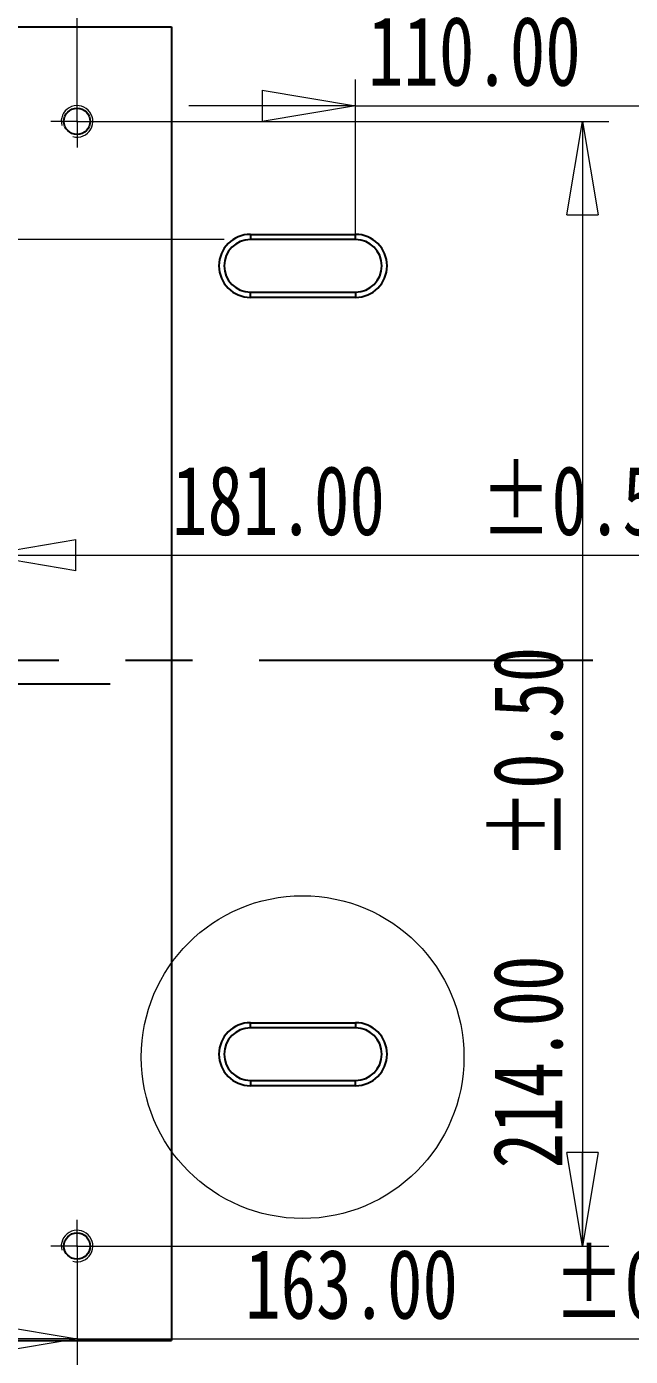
# Model space of a CAD drawing. Header units: millimetres. Extents: x -195 to 429, y -136 to 488.
# Drawn here: x 202.5 to 225.5, y 109.8 to 160.4 of the extents above; entities that cross this region are included whole.
import ezdxf

# ---------------------------------------------------------------- set-up
doc = ezdxf.new("R2010")
doc.units = ezdxf.units.MM
doc.header["$PDSIZE"] = -1
doc.linetypes.add('CENTERX2', pattern=[20.32, 12.7, -2.54, 2.54, -2.54])
doc.styles.add('SLDTEXTSTYLE0', font='TXT', dxfattribs={"width": 0.75})
doc.dimstyles.new('SLDDIMSTYLE3', dxfattribs={"dimtxt": 2.645833, "dimasz": 3.556, "dimexe": 0, "dimexo": 0.0625, "dimgap": 0.661458, "dimtad": 1, "dimlfac": 5, "dimrnd": 1e-09, "dimzin": 4, "dimdsep": 46, "dimtxsty": 'SLDTEXTSTYLE0', "dimblk1": 'CLOSED', "dimblk2": 'CLOSED', "dimsah": 1, "dimcen": 0.09, "dimadec": 0, "dimazin": 1, "dimtol": 1, "dimtp": 0.5, "dimtm": 0.5, "dimtfac": 1, "dimtmove": 0, "dimatfit": 0, "dimldrblk": 'CLOSED', "dimfxl": 0, "dimfrac": 2, "dimtolj": 1, "dimtzin": 0, "dimarcsym": 0})
doc.dimstyles.new('SLDDIMSTYLE4', dxfattribs={"dimtxt": 2.645833, "dimasz": 3.556, "dimexe": 0, "dimexo": 0.0625, "dimgap": 0.661458, "dimtad": 1, "dimlfac": 5, "dimrnd": 1e-09, "dimzin": 4, "dimdsep": 46, "dimtxsty": 'SLDTEXTSTYLE0', "dimblk1": 'CLOSED', "dimblk2": 'CLOSED', "dimsah": 1, "dimcen": 0.09, "dimadec": 0, "dimazin": 1, "dimtol": 1, "dimtp": 0.5, "dimtm": 0.5, "dimtfac": 1, "dimtofl": 0, "dimtmove": 0, "dimatfit": 3, "dimldrblk": 'CLOSED', "dimfxl": 0, "dimfrac": 2, "dimtolj": 1, "dimtzin": 0, "dimarcsym": 0})
doc.dimstyles.new('SLDDIMSTYLE5', dxfattribs={"dimtxt": 2.645833, "dimasz": 3.556, "dimexe": 0, "dimexo": 0.0625, "dimgap": 0.661458, "dimtad": 1, "dimlfac": 5, "dimrnd": 1e-09, "dimzin": 4, "dimdsep": 46, "dimtxsty": 'SLDTEXTSTYLE0', "dimblk1": 'CLOSED', "dimblk2": 'CLOSED', "dimsah": 1, "dimcen": 0.09, "dimadec": 0, "dimazin": 1, "dimtol": 1, "dimtp": 0.8, "dimtm": 0.8, "dimtfac": 1, "dimtmove": 0, "dimatfit": 0, "dimldrblk": 'CLOSED', "dimfxl": 0, "dimfrac": 2, "dimtolj": 1, "dimtzin": 0, "dimarcsym": 0})

# ---------------------------------------------------------------- blocks, each defined once
blk = doc.blocks.new('_Closed')
at = {"color": 0, "linetype": 'ByBlock', "lineweight": -2}
for p, q in [((-1, 0.166667), (0, 0)), ((-1, 0.166667), (-1, -0.166667)), ((0, 0), (-1, -0.166667)), ((0, 0), (-1, 0))]:
    blk.add_line(p, q, dxfattribs=at)
blk = doc.blocks.new('_D_7')
at = {"color": 7, "linetype": 'Continuous', "lineweight": 0}
for p, q in [((204.42, 112.998), (204.42, 109.468)), ((204.42, 110.468), (198.07, 110.468)), ((204.42, 110.468), (237.02, 110.468)), ((237.02, 110.468), (243.37, 110.468))]:
    blk.add_line(p, q, dxfattribs=at)
at = {"color": 7, "linetype": 'Continuous', "lineweight": 18, "xscale": 3.556, "yscale": 3.556}
blk.add_blockref('_Closed', (204.42, 110.468, -1.5), dxfattribs=at)
at = {"color": 7, "linetype": 'Continuous', "lineweight": 18, "xscale": 3.556, "yscale": 3.556, "rotation": 180.0000000000004}
blk.add_blockref('_Closed', (237.02, 110.468, -1.5), dxfattribs=at)
at = {"color": 7, "linetype": 'Continuous', "lineweight": 18, "char_height": 2.6458, "attachment_point": 1, "style": 'SLDTEXTSTYLE0'}
for s, insert in [('±0.50', (222.559, 113.879)), ('163.00', (210.817, 113.879))]:
    blk.add_mtext(s, dxfattribs=dict(at, insert=insert))
blk = doc.blocks.new('_D_8')
at = {"color": 7, "linetype": 'Continuous', "lineweight": 0}
for p, q in [((205.42, 156.798), (224.66, 156.798)), ((223.66, 156.798), (223.66, 113.998)), ((205.42, 113.998), (224.66, 113.998))]:
    blk.add_line(p, q, dxfattribs=at)
at = {"color": 7, "linetype": 'Continuous', "lineweight": 18, "xscale": 3.556, "yscale": 3.556}
for p, rotation in [((223.66, 156.798, -1.5), 90.0000000000004), ((223.66, 113.998, -1.5), 270.0000000000004)]:
    blk.add_blockref('_Closed', p, dxfattribs=dict(at, rotation=rotation))
at = {"color": 7, "linetype": 'Continuous', "lineweight": 18, "char_height": 2.6458, "attachment_point": 1, "rotation": 90, "style": 'SLDTEXTSTYLE0'}
for s, insert in [('±0.50', (220.249, 128.699)), ('214.00', (220.249, 116.957))]:
    blk.add_mtext(s, dxfattribs=dict(at, insert=insert))
blk = doc.blocks.new('_D_11')
at = {"color": 7, "linetype": 'Continuous', "lineweight": 0}
for p, q in [((135.62, 157.798), (135.62, 162.696)), ((204.42, 157.798), (204.42, 162.696)), ((135.62, 161.696), (204.42, 161.696))]:
    blk.add_line(p, q, dxfattribs=at)
at = {"color": 7, "linetype": 'Continuous', "lineweight": 18, "xscale": 3.556, "yscale": 3.556, "rotation": 180.0000000000004}
blk.add_blockref('_Closed', (135.62, 161.696, -1.5), dxfattribs=at)
at = {"color": 7, "linetype": 'Continuous', "lineweight": 18, "xscale": 3.556, "yscale": 3.556}
blk.add_blockref('_Closed', (204.42, 161.696, -1.5), dxfattribs=at)
at = {"color": 7, "linetype": 'Continuous', "lineweight": 18, "char_height": 2.6458, "attachment_point": 1, "style": 'SLDTEXTSTYLE0'}
for s, insert in [('344.00', (155.501, 165.107)), ('±0.50', (167.243, 165.107))]:
    blk.add_mtext(s, dxfattribs=dict(at, insert=insert))
blk = doc.blocks.new('_D_12')
at = {"color": 7, "linetype": 'Continuous', "lineweight": 0}
for p, q in [((215.02, 152.298), (215.02, 158.39)), ((215.02, 157.39), (208.67, 157.39)), ((215.02, 157.39), (237.02, 157.39)), ((237.02, 157.39), (243.37, 157.39))]:
    blk.add_line(p, q, dxfattribs=at)
at = {"color": 7, "linetype": 'Continuous', "lineweight": 18, "xscale": 3.556, "yscale": 3.556}
blk.add_blockref('_Closed', (215.02, 157.39, -1.5), dxfattribs=at)
at = {"color": 7, "linetype": 'Continuous', "lineweight": 18, "xscale": 3.556, "yscale": 3.556, "rotation": 180.0000000000004}
blk.add_blockref('_Closed', (237.02, 157.39, -1.5), dxfattribs=at)
at = {"color": 7, "linetype": 'Continuous', "lineweight": 18, "char_height": 2.6458, "attachment_point": 1, "style": 'SLDTEXTSTYLE0'}
for s, insert in [('±0.80', (227.236, 160.8)), ('110.00', (215.493, 160.8))]:
    blk.add_mtext(s, dxfattribs=dict(at, insert=insert))
blk = doc.blocks.new('_D_13')
at = {"color": 7, "linetype": 'Continuous', "lineweight": 0}
for p, q in [((200.533, 176.298), (200.533, 182.648)), ((200.533, 152.298), (200.533, 176.298)), ((210.02, 152.298), (199.533, 152.298)), ((200.533, 152.298), (200.533, 145.948))]:
    blk.add_line(p, q, dxfattribs=at)
at = {"color": 7, "linetype": 'Continuous', "lineweight": 18, "xscale": 3.556, "yscale": 3.556}
for p, rotation in [((200.533, 176.298, -1.5), 270.0000000000004), ((200.533, 152.298, -1.5), 90.0000000000004)]:
    blk.add_blockref('_Closed', p, dxfattribs=dict(at, rotation=rotation))
at = {"color": 7, "linetype": 'Continuous', "lineweight": 18, "char_height": 2.6458, "attachment_point": 1, "rotation": 90, "style": 'SLDTEXTSTYLE0'}
for s, insert in [('±0.80', (197.122, 166.67)), ('120.00', (197.122, 154.927))]:
    blk.add_mtext(s, dxfattribs=dict(at, insert=insert))
blk = doc.blocks.new('_D_17')
at = {"color": 7, "linetype": 'Continuous', "lineweight": 0}
for p, q in [((200.82, 140.289), (237.02, 140.289)), ((200.82, 139.398), (200.82, 139.289))]:
    blk.add_line(p, q, dxfattribs=at)
at = {"color": 7, "linetype": 'Continuous', "lineweight": 18, "xscale": 3.556, "yscale": 3.556, "rotation": 180.0000000000004}
blk.add_blockref('_Closed', (200.82, 140.289, -1.5), dxfattribs=at)
at = {"color": 7, "linetype": 'Continuous', "lineweight": 18, "xscale": 3.556, "yscale": 3.556}
blk.add_blockref('_Closed', (237.02, 140.289, -1.5), dxfattribs=at)
at = {"color": 7, "linetype": 'Continuous', "lineweight": 18, "char_height": 2.6458, "attachment_point": 1, "style": 'SLDTEXTSTYLE0'}
for s, insert in [('±0.50', (219.779, 143.7)), ('181.00', (208.037, 143.7))]:
    blk.add_mtext(s, dxfattribs=dict(at, insert=insert))
blk = doc.blocks.new('SW_CENTERMARKSYMBOL_600')
at = {"color": 0, "linetype": 'Continuous', "lineweight": 18}
for p, q in [((0, 0.5), (0, 1)), ((-0.5, 0), (-1, 0)), ((0, 0), (-0.5, 0)), ((0, 0), (0, 0.5)), ((0, 0), (0, -0.5)), ((0, 0), (0.5, 0)), ((0.5, 0), (1, 0)), ((0, -0.5), (0, -1))]:
    blk.add_line(p, q, dxfattribs=at)
blk = doc.blocks.new('SW_CENTERMARKSYMBOL_602')
at = {"color": 0, "linetype": 'Continuous', "lineweight": 18}
for p, q in [((0, 0.5), (0, 1)), ((-0.5, 0), (-1, 0)), ((0, 0), (-0.5, 0)), ((0, 0), (0, 0.5)), ((0, 0), (0, -0.5)), ((0, 0), (0.5, 0)), ((0.5, 0), (1, 0)), ((0, -0.5), (0, -1))]:
    blk.add_line(p, q, dxfattribs=at)

msp = doc.modelspace()

# ---------------------------------------------------------------- linework, layer by layer
at = {"color": 7, "linetype": 'Continuous'}
for p, q in [((132.0202, 160.3985), (208.0202, 160.3985)), ((208.0202, 160.3985), (208.0202, 110.3985)), ((132.0202, 110.3985), (208.0202, 110.3985))]:
    msp.add_line(p, q, dxfattribs=at)
at = {"color": 7, "linetype": 'Continuous', "lineweight": 25}
for p, q in [((211.0202, 152.4985), (215.0202, 152.4985)), ((211.0202, 152.4985), (211.0202, 152.2985)), ((215.0202, 152.2985), (215.0202, 152.4985)), ((215.0202, 152.2985), (211.0202, 152.2985)), ((211.0202, 150.0985), (211.0202, 150.2985)), ((211.0202, 150.2985), (215.0202, 150.2985)), ((215.0202, 150.0985), (211.0202, 150.0985)), ((215.0202, 150.2985), (215.0202, 150.0985)), ((211.0202, 122.4985), (215.0202, 122.4985)), ((211.0202, 122.2985), (211.0202, 122.4985)), ((215.0202, 122.4985), (215.0202, 122.2985)), ((215.0202, 122.2985), (211.0202, 122.2985)), ((211.0202, 120.2985), (211.0202, 120.0985)), ((211.0202, 120.2985), (215.0202, 120.2985)), ((215.0202, 120.0985), (211.0202, 120.0985)), ((215.0202, 120.0985), (215.0202, 120.2985))]:
    msp.add_line(p, q, dxfattribs=at)
at = {"color": 7, "linetype": 'CENTERX2'}
for p, q in [((-195.0515, 136.2985), (429.092, 136.2985)), ((132.0202, 135.3985), (208.0202, 135.3985))]:
    msp.add_line(p, q, dxfattribs=at)
at = {"color": 7, "linetype": 'Continuous', "lineweight": 25}
for centre in [(204.4202, 156.7985), (204.4202, 113.9985)]:
    msp.add_circle(centre, 0.5, dxfattribs=at)
at = {"color": 7, "linetype": 'Continuous', "lineweight": 18}
msp.add_circle((213.0063, 121.1875), 6.1418, dxfattribs=at)
for centre in [(204.4202, 156.7985), (204.4202, 113.9985)]:
    msp.add_arc(centre, 0.6, 255, 195, dxfattribs=at)
at = {"color": 7, "linetype": 'Continuous', "lineweight": 25}
for centre, radius, start, end in [((211.0202, 151.2985), 1.2, 90, 270), ((215.0202, 151.2985), 1.2, 270, 90), ((211.0202, 151.2985), 1, 90, 270), ((215.0202, 151.2985), 1, 270, 90), ((211.0202, 121.2985), 1.2, 90, 270), ((215.0202, 121.2985), 1.2, 270, 90), ((211.0202, 121.2985), 1, 90, 270), ((215.0202, 121.2985), 1, 270, 90)]:
    msp.add_arc(centre, radius, start, end, dxfattribs=at)
at = {"color": 7, "linetype": 'Continuous'}
for p in [(204.4202, 156.7985), (204.4202, 113.9985)]:
    msp.add_point(p, dxfattribs=at)

# ---------------------------------------------------------------- block references
at = {"color": 7, "linetype": 'Continuous', "lineweight": 0}
for name, p in [('SW_CENTERMARKSYMBOL_602', (204.4202, 156.7985)), ('SW_CENTERMARKSYMBOL_600', (204.4202, 113.9985))]:
    msp.add_blockref(name, p, dxfattribs=at)

# ---------------------------------------------------------------- dimensions: what is measured, and where the dimension line sits
at = {"color": 7, "linetype": 'Continuous', "lineweight": 18}
for base, p1, p2, dimstyle, picture, middle in [((200.5331, 176.2985), (211.0202, 152.2985), (177.2702, 176.2985), 'SLDDIMSTYLE5', '_D_13', (200.5331, 165.1776)), ((223.6599, 113.9985), (204.4202, 156.7985), (204.4202, 113.9985), 'SLDDIMSTYLE4', '_D_8', (223.6599, 127.2069))]:
    dim = msp.add_linear_dim(base=base, p1=p1, p2=p2, angle=90, dimstyle=dimstyle, dxfattribs=at)
    dim.commit()
    dim.dimension.update_dxf_attribs({"geometry": picture, "text_midpoint": middle, "dimtype": 160})
for base, p1, p2, dimstyle, picture, middle in [((237.0202, 157.3897), (215.0202, 151.2985), (237.0202, 175.2985), 'SLDDIMSTYLE5', '_D_12', (225.7436, 157.3897)), ((204.4202, 161.6964), (135.6202, 156.7985), (204.4202, 156.7985), 'SLDDIMSTYLE4', '_D_11', (165.7507, 161.6964)), ((237.0202, 140.2892), (200.8202, 140.3985), (237.0202, 136.5485), 'SLDDIMSTYLE4', '_D_17', (218.2874, 140.2892)), ((237.0202, 110.468), (204.4202, 113.9985), (237.0202, 97.2985), 'SLDDIMSTYLE3', '_D_7', (221.0674, 110.468))]:
    dim = msp.add_linear_dim(base=base, p1=p1, p2=p2, dimstyle=dimstyle, dxfattribs=at)
    dim.commit()
    dim.dimension.update_dxf_attribs({"geometry": picture, "text_midpoint": middle, "dimtype": 160})

doc.saveas('drawing.dxf')
